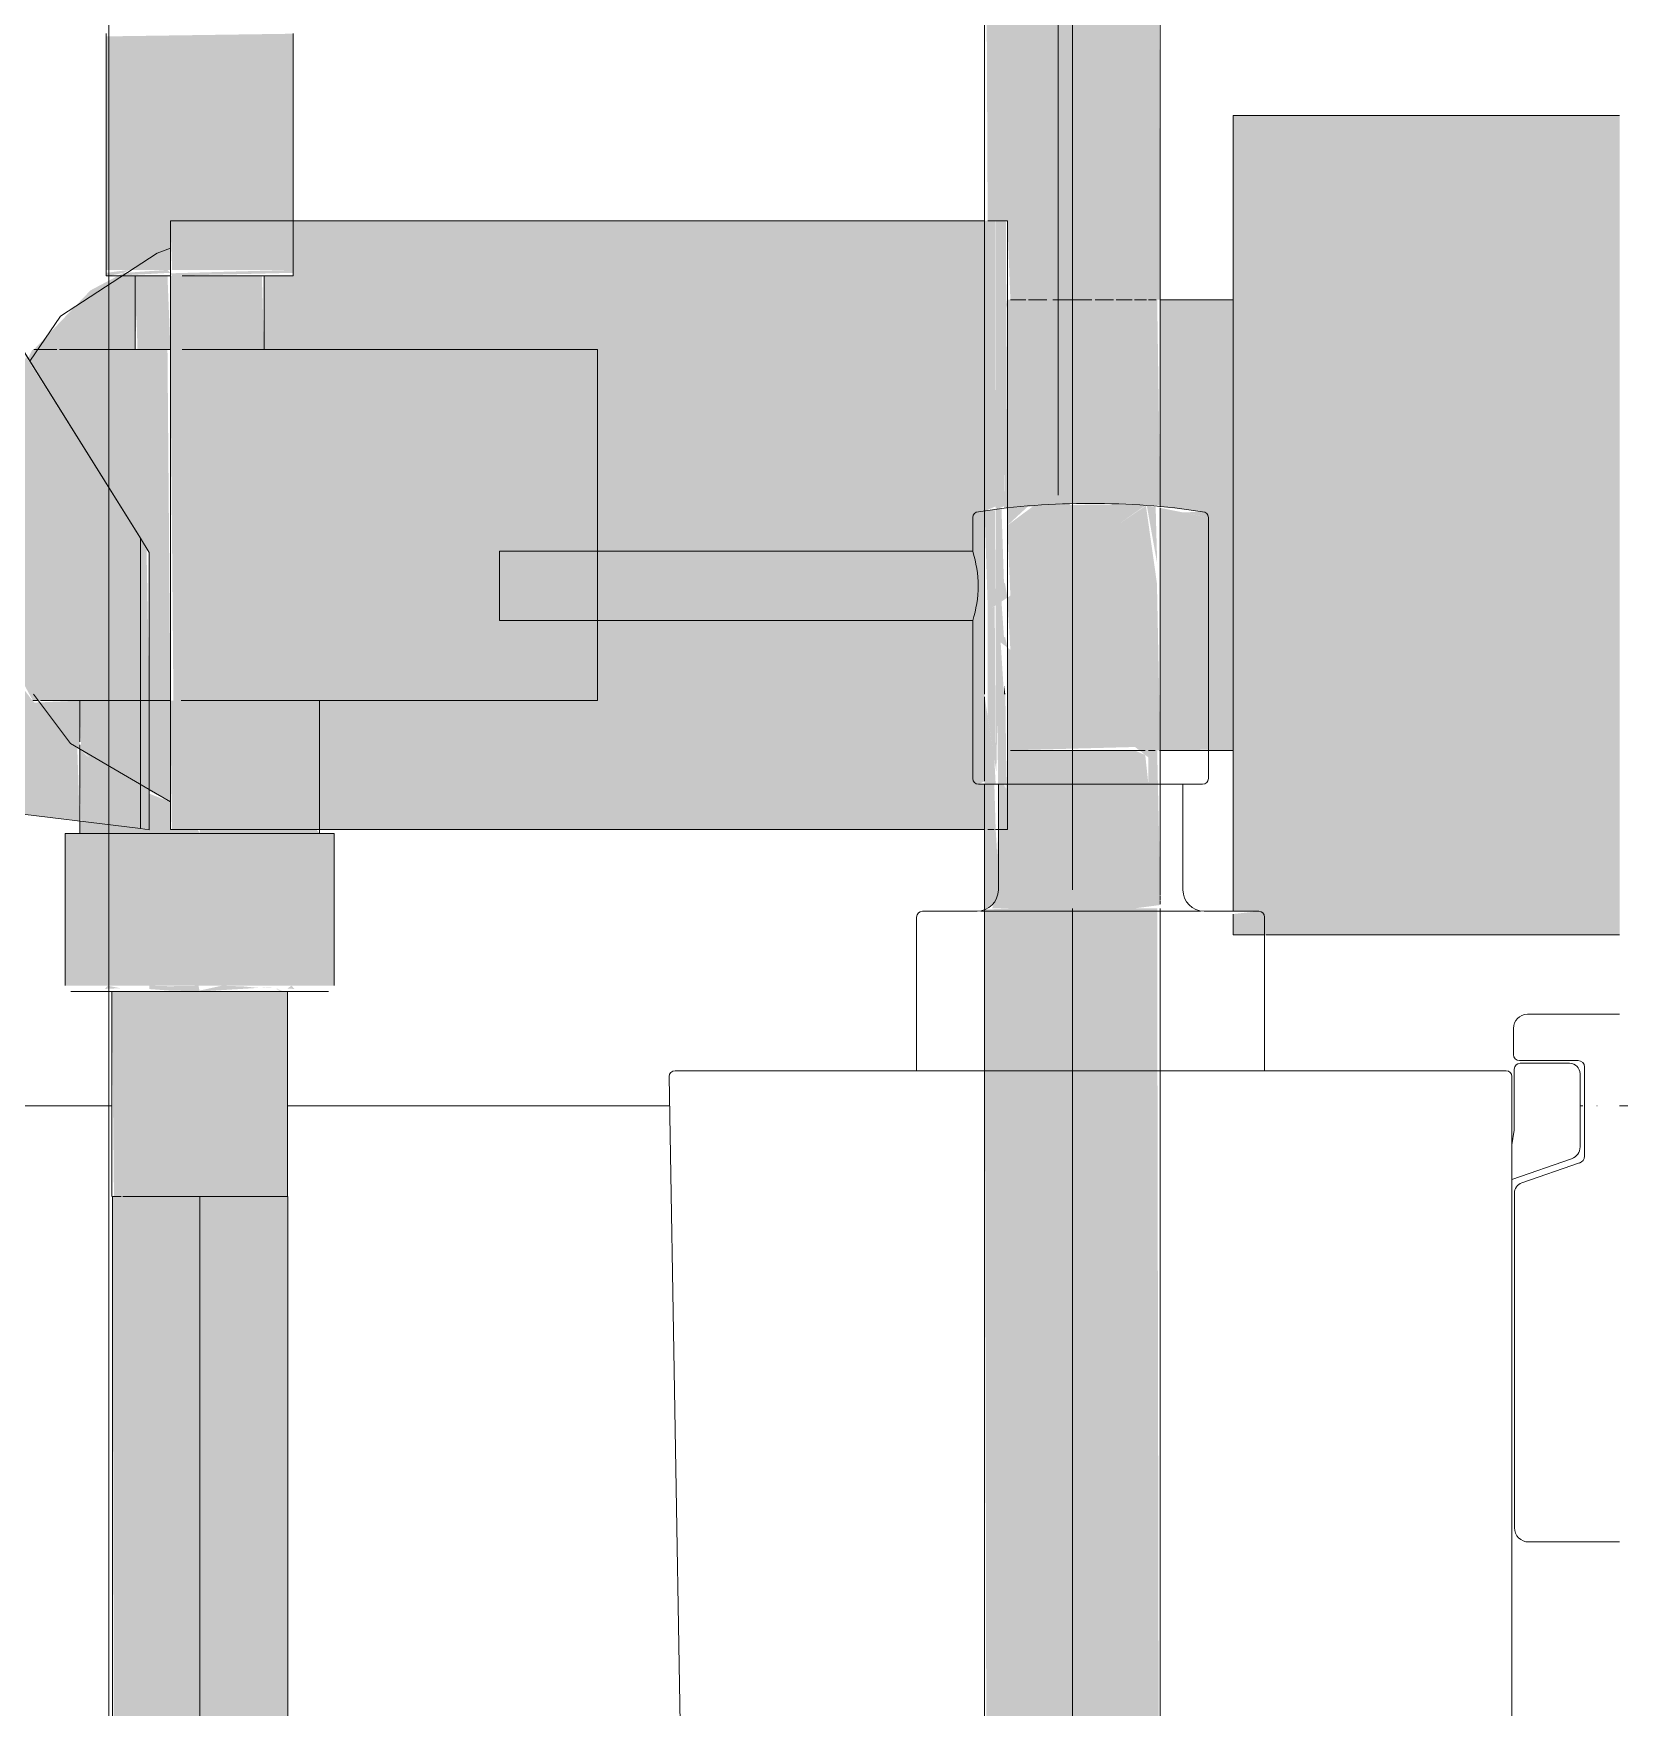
# Model space of a CAD drawing. Header units: millimetres. Extents: x 91786 to 132940, y -1987 to 10096.
# Drawn here: x 122200.8 to 122336.3, y 549 to 692 of the extents above; entities that cross this region are included whole.
import ezdxf

# ---------------------------------------------------------------- set-up
doc = ezdxf.new("R2010")
doc.units = ezdxf.units.MM
for name, color, linetype, lineweight in [('A-GENM', 7, 'Continuous', 9), ('A-WALL-PATT', 7, 'Continuous', 9), ('P-SANR-FIXT', 7, 'Continuous', 9), ('P-SANR-FIXT-IDEN', 7, 'Continuous', 9)]:
    doc.layers.add(name, color=color, linetype=linetype, lineweight=lineweight)
doc.layers.add('P-SANR-FIXT-2', color=7, linetype='Continuous', lineweight=9, transparency=0.7)

# ---------------------------------------------------------------- blocks, each defined once
blk = doc.blocks.new('TOY_Диспансер мыло - Дозатор Elegance new 11654 019001 хром-30721027-Развертка 1_66-3')
at = {"layer": 'A-GENM'}
for p, q in [((-94606.26, 650.64), (-94606.26, 647.77)), ((-94586.12, 628.35), (-94586.12, 650.64)), ((-94606.26, 647.77), (-94646.69, 647.77)), ((-94646.69, 647.77), (-94646.69, 641.84)), ((-94646.69, 641.84), (-94606.26, 641.84)), ((-94606.26, 641.84), (-94606.26, 628.35)), ((-94605.76, 627.85), (-94604.07, 627.85)), ((-94587.99, 627.85), (-94604.38, 627.85)), ((-94604.07, 627.85), (-94604.07, 618.83)), ((-94588.3, 618.83), (-94588.3, 627.85)), ((-94588.3, 627.85), (-94586.62, 627.85)), ((-94611.05, 616.51), (-94611.05, 603.38)), ((-94605.89, 617.01), (-94610.55, 617.01)), ((-94586.81, 617.01), (-94605.56, 617.01)), ((-94581.82, 617.01), (-94586.48, 617.01)), ((-94581.32, 603.38), (-94581.32, 616.51)), ((-94551, 608.2), (-94558.87, 608.2)), ((-94560.06, 607), (-94560.06, 604.75)), ((-94559.56, 604.25), (-94554.54, 604.25)), ((-94555.27, 604.02), (-94559.49, 604.02)), ((-94553.99, 603.7), (-94553.99, 596.09)), ((-94632.19, 602.88), (-94630, 472.95)), ((-94611.05, 603.38), (-94631.69, 603.38)), ((-94581.32, 603.38), (-94611.05, 603.38)), ((-94560.69, 603.38), (-94581.32, 603.38)), ((-94560.19, 597.05), (-94560.19, 602.88)), ((-94559.99, 603.52), (-94559.99, 598.31)), ((-94554.37, 596.88), (-94554.37, 603.12)), ((-94559.99, 598.31), (-94560.19, 597.05)), ((-94560.19, 597.05), (-94560.19, 594.1)), ((-94560.19, 594.1), (-94555.1, 595.85)), ((-94554.41, 595.5), (-94559.34, 593.8)), ((-94560.19, 472.95), (-94560.19, 594.1)), ((-94559.98, 592.91), (-94559.98, 564.33)), ((-94558.77, 563.12), (-94551, 563.12))]:
    blk.add_line(p, q, dxfattribs=at)
for centre, radius, start, end in [((-94605.76, 650.64), 0.5, 90, 180), ((-94596.77, 594.32), 57.52, 89.4227, 98.9904), ((-94595.61, 594.32), 57.52, 81.0096, 90.5773), ((-94586.62, 650.64), 0.5, 0, 90), ((-94615.65, 644.8), 9.85, 342.4904, 17.5096), ((-94605.76, 628.35), 0.5, 180, 270), ((-94586.62, 628.35), 0.5, 270, 0), ((-94605.89, 618.83), 1.82, 270, 0), ((-94586.48, 618.83), 1.82, 180, 270), ((-94610.55, 616.51), 0.5, 90, 180), ((-94581.82, 616.51), 0.5, 0, 90), ((-94558.87, 607), 1.2, 90, 180), ((-94559.56, 604.75), 0.5, 180, 270), ((-94559.49, 603.52), 0.5, 90, 180), ((-94555.27, 603.12), 0.9, 0, 90), ((-94554.54, 603.7), 0.552, 0, 90), ((-94631.69, 602.88), 0.5, 90, 180), ((-94560.69, 602.88), 0.5, 0, 90), ((-94555.45, 596.88), 1.08, 289, 0), ((-94554.62, 596.09), 0.631, 289, 0), ((-94559.04, 592.91), 0.941, 109, 180), ((-94558.77, 564.33), 1.21, 180, 270)]:
    blk.add_arc(centre, radius, start, end, dxfattribs=at)
blk = doc.blocks.new('Смеситель для ванны с душевым гарнитуром - Смеситель для ванны с душевым гарнитуром-30756537-Развертка 1_66-3')
at = {"layer": 'P-SANR-FIXT-2'}
h = blk.add_hatch(color=256, dxfattribs=at)
h.paths.add_polyline_path([(-94597.74, 428.91), (-94597.74, 472.45), (-94604.87, 472.45), (-94598.37, 432.84)])
h.paths.add_polyline_path([(-94605.24, 617.15), (-94604.43, 617.78), (-94604.14, 618.36), (-94604.07, 620.3), (-94604.3, 624), (-94605.24, 624), (-94605.24, 617.25)])
h.paths.add_polyline_path([(-94599.41, 669.25), (-94597.74, 669.25), (-94597.75, 730.75), (-94605.24, 730.75), (-94604.98, 676), (-94603.3, 676), (-94603.04, 669.25), (-94599.68, 669.25)])
h = blk.add_hatch(color=256, dxfattribs=at)
h.paths.add_polyline_path([(-94590.24, 400), (-94590.5, 472.45), (-94597.74, 472.45), (-94597.74, 428.91), (-94593.1, 400), (-94590.43, 400)])
h.paths.add_polyline_path([(-94594.24, 669.25), (-94590.24, 669.25), (-94590.5, 730.75), (-94597.74, 730.75), (-94597.74, 669.25), (-94595.8, 669.25)])
for points in [[(-94664.3, 691.5), (-94664.3, 691.98), (-94680.3, 691.75), (-94680.3, 691.5)], [(-94679.92, 671.8), (-94678.31, 671.8), (-94674.8, 673.65), (-94674.67, 676), (-94664.3, 676), (-94664.3, 691.5), (-94680.3, 691.5), (-94680.3, 671.8)], [(-94581.32, 615), (-94554.68, 615), (-94554.68, 685), (-94584, 685), (-94584, 617.01), (-94581.82, 617.01), (-94581.32, 616.51)], [(-94551, 615), (-94551, 685), (-94554.68, 685), (-94554.68, 615)], [(-94673.8, 671.8), (-94664.3, 671.8), (-94664.3, 676), (-94674.8, 676), (-94674.65, 671.8), (-94674.04, 671.8)], [(-94677.98, 671.8), (-94674.8, 671.8), (-94674.8, 673.65), (-94678.31, 671.8)], [(-94681.63, 665), (-94677.8, 665), (-94677.61, 671.3), (-94679.23, 671.32), (-94681.63, 670.05), (-94686.46, 665), (-94682.71, 665)], [(-94679.92, 671.32), (-94678.79, 671.55), (-94678.31, 671.8), (-94680.3, 671.55), (-94680.3, 671.32)], [(-94679.23, 671.32), (-94674.8, 671.55), (-94675.05, 671.8), (-94678.81, 671.54), (-94679.14, 671.36)], [(-94677.35, 665), (-94674.8, 665), (-94675.05, 671.3), (-94677.8, 671.3), (-94677.61, 665)], [(-94674.04, 671.32), (-94664.3, 671.55), (-94664.3, 671.8), (-94674.8, 671.51), (-94674.65, 671.32), (-94674.06, 671.32)], [(-94674.8, 665), (-94672.3, 665), (-94672.3, 671.3), (-94674.8, 671.3), (-94674.8, 666.06)], [(-94672.3, 665), (-94666.8, 665), (-94666.99, 671.3), (-94672.3, 671.3), (-94672.3, 666.06)], [(-94603.3, 651.43), (-94597.74, 651.8), (-94592.44, 651.73), (-94590.24, 651.69), (-94590.5, 669.25), (-94603.3, 669.25), (-94603.3, 651.62)], [(-94586.12, 630.75), (-94584, 630.75), (-94584, 669.25), (-94590.24, 669.25), (-94590.24, 651.56), (-94586.62, 651.14), (-94586.12, 650.55), (-94586.12, 630.82)], [(-94605.76, 627.85), (-94605.24, 628.12), (-94605.24, 651.2), (-94605.76, 651.14), (-94606.26, 650.64), (-94606.26, 647.77), (-94638.3, 647.77), (-94638.3, 641.84), (-94606.26, 641.84), (-94606.26, 628.35)], [(-94588.3, 630.75), (-94586.12, 630.82), (-94586.12, 650.64), (-94590.24, 651.47), (-94590.24, 630.75), (-94588.68, 630.75)], [(-94586.12, 650.64), (-94586.62, 651.14), (-94588.3, 651.08), (-94586.94, 650.81)], [(-94646.69, 641.84), (-94638.3, 641.84), (-94638.3, 647.77), (-94646.69, 647.77)], [(-94604.3, 629.31), (-94604.38, 643.08), (-94604.98, 642.68), (-94604.98, 633.69), (-94604.41, 629.99)], [(-94604.24, 628.89), (-94604.04, 640.11), (-94603.59, 639.76), (-94603.31, 639.54), (-94603.3, 639.54), (-94603.48, 640.41), (-94603.59, 640.44), (-94603.8, 643.47), (-94604.3, 643.14), (-94604.3, 629.31)], [(-94603.59, 635.55), (-94603.47, 635.55), (-94603.59, 636.39)], [(-94682.55, 630.89), (-94682.55, 635), (-94686.42, 634.83), (-94682.76, 631.1)], [(-94667.33, 624), (-94662.05, 624), (-94662.05, 635), (-94672.3, 635), (-94672.3, 624)], [(-94682.55, 623.65), (-94672.3, 623.65), (-94672.46, 624), (-94674.8, 624), (-94674.8, 626.35), (-94676.6, 627.05), (-94676.82, 624), (-94682.55, 624.7), (-94682.55, 624)], [(-94672.3, 610.65), (-94672.3, 623.65), (-94683.8, 623.65), (-94683.8, 610.65), (-94673.99, 610.65)], [(-94663.42, 623.65), (-94662.05, 623.65), (-94662.34, 624), (-94672.3, 624), (-94672.3, 623.65), (-94666.55, 623.65)], [(-94669.92, 610.65), (-94660.8, 610.65), (-94660.8, 623.65), (-94672.3, 623.65), (-94672.3, 610.65), (-94670.39, 610.65)], [(-94601.49, 472.95), (-94597.74, 472.95), (-94597.74, 603.38), (-94601.49, 603.38), (-94601.49, 615.21), (-94603.04, 616.12), (-94603.04, 617.25), (-94605.24, 617.15), (-94604.95, 472.95), (-94601.56, 472.95)], [(-94584, 615), (-94581.32, 615), (-94581.32, 616.51), (-94581.82, 617.01), (-94584, 616.77), (-94584, 615.85)], [(-94672.3, 592.65), (-94672.3, 610.15), (-94679.8, 610.15), (-94679.62, 592.65), (-94672.8, 592.65)], [(-94672.3, 592.65), (-94664.8, 592.65), (-94664.8, 610.15), (-94672.3, 610.15), (-94672.3, 605.04)]]:
    blk.add_hatch(color=256, dxfattribs=at).paths.add_polyline_path(points)
h = blk.add_hatch(color=256, dxfattribs=at)
h.paths.add_polyline_path([(-94660.79, 624), (-94605.24, 624), (-94605.24, 627.85), (-94605.76, 627.85), (-94606.26, 628.35), (-94606.26, 641.84), (-94638.3, 641.84), (-94638.3, 635), (-94662.05, 635), (-94662.05, 624)])
h.paths.add_polyline_path([(-94638.3, 647.77), (-94606.26, 647.77), (-94606.09, 650.81), (-94605.76, 651.14), (-94605.24, 651.2), (-94605.24, 676), (-94664.3, 676), (-94664.3, 671.32), (-94666.8, 671.3), (-94666.8, 665), (-94638.3, 665)])
h = blk.add_hatch(color=256, dxfattribs=at)
h.paths.add_polyline_path([(-94605.24, 624), (-94604.3, 624), (-94604.41, 627.85), (-94605.24, 627.85), (-94605.24, 627.34)])
h.paths.add_polyline_path([(-94605.24, 651.2), (-94604.3, 651.59), (-94604.33, 676), (-94605.24, 676), (-94605.24, 651.56)])
h = blk.add_hatch(color=256, dxfattribs=at)
h.paths.add_polyline_path([(-94604.24, 624), (-94604.07, 624), (-94604.3, 624)])
h.paths.add_polyline_path([(-94604.3, 651.31), (-94603.59, 651.61), (-94603.32, 651.42), (-94603.3, 651.69), (-94603.43, 676), (-94604.3, 676), (-94604.3, 651.59)])
h.paths.add_polyline_path([(-94603.32, 651.85), (-94603.33, 651.85), (-94603.32, 654.98)])
h.paths.add_polyline_path([(-94603.52, 651.85), (-94603.59, 651.85), (-94603.53, 654.98)])
h.paths.add_polyline_path([(-94603.33, 668.6), (-94603.42, 668.61), (-94603.33, 669.25)])
h = blk.add_hatch(color=256, dxfattribs=at)
h.paths.add_polyline_path([(-94682.55, 624.7), (-94682.76, 631.1), (-94686.58, 635), (-94705.86, 635), (-94705.86, 627.57), (-94683.14, 624.78)])
h.paths.add_polyline_path([(-94687.91, 665), (-94687.42, 665), (-94693.05, 674), (-94705.86, 672.43), (-94705.86, 665), (-94696.87, 665)])
h = blk.add_hatch(color=256, dxfattribs=at)
h.paths.add_polyline_path([(-94709.11, 635), (-94705.86, 635), (-94705.86, 665), (-94708.32, 665), (-94712.01, 635), (-94709.79, 635)])
h.paths.add_polyline_path([(-94705.86, 635), (-94686.58, 635), (-94687.31, 635.96), (-94690.16, 641.53), (-94690.86, 643.82), (-94691.33, 646.36), (-94691.57, 651.13), (-94690.63, 657.11), (-94689.82, 659.32), (-94687.13, 664.53), (-94687.42, 665), (-94705.86, 665), (-94705.86, 635.55)])
h.paths.add_polyline_path([(-94676.6, 635), (-94674.8, 635), (-94675.05, 665), (-94686.61, 664.97), (-94686.96, 664.26), (-94676.6, 647.67), (-94676.6, 635.55)])
h = blk.add_hatch(color=256, dxfattribs=at)
h.paths.add_polyline_path([(-94705.86, 635), (-94705.86, 635), (-94705.86, 635.55)])
h.paths.add_polyline_path([(-94667.18, 635), (-94638.3, 635), (-94638.3, 641.84), (-94646.69, 641.84), (-94646.69, 647.77), (-94638.3, 647.77), (-94638.3, 665), (-94674.8, 665), (-94674.54, 635), (-94672.3, 635)])
h.paths.add_polyline_path([(-94676.6, 635), (-94676.84, 648.06), (-94687.13, 664.36), (-94690.58, 657.14), (-94691.65, 649.67), (-94690.09, 641.53), (-94686.55, 635), (-94677.35, 635)])
h = blk.add_hatch(color=256, dxfattribs=at)
h.paths.add_polyline_path([(-94603.59, 651.39), (-94603.52, 651.69), (-94603.59, 651.61)])
h.paths.add_polyline_path([(-94603.59, 651.85), (-94603.52, 651.85), (-94603.59, 654.98)])
h = blk.add_hatch(color=256, dxfattribs=at)
h.paths.add_polyline_path([(-94605.24, 627.85), (-94604.3, 627.9), (-94604.41, 629.99), (-94605.24, 635.33), (-94605.24, 628.12)])
h.paths.add_polyline_path([(-94604.98, 642.68), (-94604.3, 643.14), (-94604.37, 651.3), (-94605.24, 651.2), (-94604.98, 643.1)])
h = blk.add_hatch(color=256, dxfattribs=at)
h.paths.add_polyline_path([(-94603.33, 624), (-94603.47, 635.55), (-94603.59, 635.55), (-94603.87, 639.98), (-94604.24, 640.27), (-94604.04, 624), (-94603.59, 624), (-94603.33, 624)])
h.paths.add_polyline_path([(-94603.45, 627.49), (-94603.59, 627.85), (-94603.45, 627.85)])
h.paths.add_polyline_path([(-94603.3, 627.85), (-94603.32, 627.85), (-94603.3, 630.75)])
h.paths.add_polyline_path([(-94604.3, 643.14), (-94603.3, 643.8), (-94603.5, 645.02), (-94603.59, 645.09), (-94603.8, 651.37), (-94604.3, 651.31), (-94604.3, 643.78)])
h = blk.add_hatch(color=256, dxfattribs=at)
h.paths.add_polyline_path([(-94591.39, 651.69), (-94590.5, 646.7), (-94590.63, 651.54), (-94591.25, 651.67)])
h.paths.add_polyline_path([(-94603.3, 630.75), (-94592.39, 631.04), (-94593.99, 632.4), (-94593.94, 650), (-94591.46, 651.7), (-94600.01, 651.73), (-94600.99, 651.69), (-94603.3, 649.97), (-94603.04, 643.97), (-94601.49, 645), (-94601.49, 638.13), (-94603.3, 639.54), (-94603.3, 631.41)])
h = blk.add_hatch(color=256, dxfattribs=at)
h.paths.add_polyline_path([(-94590.3, 630.75), (-94590.24, 630.96), (-94590.52, 645.02), (-94591.46, 651.65), (-94593.99, 649.97), (-94593.99, 632.28), (-94592.02, 630.75), (-94590.5, 630.75)])
h.paths.add_polyline_path([(-94601.49, 638.13), (-94601.49, 645), (-94603.3, 643.8), (-94603.04, 639.34), (-94601.82, 638.38)])
h = blk.add_hatch(color=256, dxfattribs=at)
h.paths.add_polyline_path([(-94603.3, 649.97), (-94601.49, 651.64), (-94603.3, 651.43), (-94603.3, 650)])
h.paths.add_polyline_path([(-94590.24, 651.47), (-94590.5, 651.59), (-94590.29, 651.47)])
h = blk.add_hatch(color=256, dxfattribs=at)
h.paths.add_polyline_path([(-94672.3, 624), (-94672.3, 635), (-94674.8, 635), (-94674.67, 624), (-94672.46, 624)])
h.paths.add_polyline_path([(-94676.6, 627.3), (-94676.6, 635), (-94682.55, 635), (-94682.42, 630.76), (-94681.18, 629.71), (-94677, 627.51)])
h = blk.add_hatch(color=256, dxfattribs=at)
h.paths.add_polyline_path([(-94676.6, 623.97), (-94676.6, 627.3), (-94681.98, 630.31), (-94682.55, 630.87), (-94682.42, 624.69), (-94676.82, 624)])
h.paths.add_polyline_path([(-94674.8, 626.35), (-94674.8, 635), (-94676.6, 635), (-94676.6, 627.3), (-94676.13, 627.05)])
h = blk.add_hatch(color=256, dxfattribs=at)
h.paths.add_polyline_path([(-94597.74, 472.45), (-94597.74, 472.95), (-94604.95, 472.95), (-94604.67, 472.45), (-94598.49, 472.45)])
h.paths.add_polyline_path([(-94597.74, 603.38), (-94597.74, 630.75), (-94603.3, 630.75), (-94603.43, 624), (-94604.07, 624), (-94604.32, 617.92), (-94604.61, 617.25), (-94603.04, 617.25), (-94603.04, 616.12), (-94601.49, 615), (-94601.49, 603.38), (-94599.12, 603.38)])
h = blk.add_hatch(color=256, dxfattribs=at)
h.paths.add_polyline_path([(-94590.39, 472.95), (-94590.24, 472.95), (-94590.5, 617.25), (-94592.44, 617.25), (-94592.44, 609.9), (-94593.99, 610.81), (-94593.99, 603.38), (-94597.74, 603.38), (-94597.74, 472.95), (-94590.5, 472.95)])
h.paths.add_polyline_path([(-94590.31, 618.83), (-94590.24, 618.83), (-94590.5, 630.75), (-94592.02, 630.75), (-94591.25, 630.15), (-94591.25, 627.85), (-94590.5, 627.85), (-94590.5, 618.83)])
h = blk.add_hatch(color=256, dxfattribs=at)
h.paths.add_polyline_path([(-94590.39, 472.45), (-94590.24, 472.73), (-94590.5, 472.95), (-94597.74, 472.67), (-94597.74, 472.45), (-94590.5, 472.45)])
h.paths.add_polyline_path([(-94596.36, 603.38), (-94593.99, 603.38), (-94593.99, 610.81), (-94592.44, 609.9), (-94592.44, 617.25), (-94590.24, 617.54), (-94590.5, 627.85), (-94591.25, 627.85), (-94591.52, 630.36), (-94592.44, 630.75), (-94597.74, 630.75), (-94597.74, 603.38)])
h = blk.add_hatch(color=256, dxfattribs=at)
h.paths.add_polyline_path([(-94672.3, 610.15), (-94672.4, 610.64), (-94674.88, 610.6), (-94676.61, 610.65), (-94676.61, 610.36), (-94674.88, 610.23), (-94673.99, 610.21)])
h.paths.add_polyline_path([(-94679.09, 610.43), (-94680.16, 610.65), (-94680.39, 610.37), (-94679.35, 610.42)])
h = blk.add_hatch(color=256, dxfattribs=at)
h.paths.add_polyline_path([(-94672.3, 610.15), (-94667.28, 610.46), (-94668.55, 610.58), (-94670.39, 610.65), (-94672.3, 610.23)])
h.paths.add_polyline_path([(-94665.51, 610.43), (-94667.08, 610.51), (-94666.55, 610.45), (-94665.81, 610.44)])
h.paths.add_polyline_path([(-94665.25, 610.22), (-94665.82, 610.4), (-94665.51, 610.23)])
h.paths.add_polyline_path([(-94664.21, 610.37), (-94664.45, 610.65), (-94664.8, 610.4)])
h = blk.add_hatch(color=256, dxfattribs=at)
h.paths.add_polyline_path([(-94674.72, 400), (-94668.99, 400), (-94669.23, 487.96), (-94675.72, 491.81), (-94679.74, 493.12), (-94679.62, 400), (-94675.21, 400)])
h.paths.add_polyline_path([(-94668.99, 508.41), (-94668.99, 508.43), (-94669.42, 508.45)])
h.paths.add_polyline_path([(-94668.99, 508.67), (-94668.99, 508.72), (-94669.2, 508.7)])
h.paths.add_polyline_path([(-94672.78, 529.19), (-94671.98, 529.19), (-94672.38, 529.36)])
h.paths.add_polyline_path([(-94676.15, 531.73), (-94674.81, 531.73), (-94676.39, 532.36), (-94679.74, 532.91), (-94679.62, 532.6), (-94676.47, 531.98), (-94675.78, 531.75)])
h.paths.add_polyline_path([(-94668.99, 509.19), (-94669.26, 527.03), (-94669.44, 527.19), (-94670.12, 527.67), (-94673.98, 529.99), (-94674.2, 530.36), (-94676.51, 530.97), (-94675.89, 530.91), (-94676.67, 531.35), (-94676.67, 531.59), (-94676.76, 531.8), (-94679.13, 532.37), (-94679.74, 532.52), (-94679.62, 509.94), (-94669.42, 509.22)])
h.paths.add_polyline_path([(-94668.99, 529.28), (-94669.25, 529.43), (-94669.62, 529.94), (-94670.85, 530.61), (-94671.86, 530.73), (-94671.25, 530.3), (-94669.16, 529.36)])
h.paths.add_polyline_path([(-94677.75, 532.77), (-94679.74, 533.25), (-94679.62, 533.13), (-94677.89, 532.79)])
h.paths.add_polyline_path([(-94677.04, 532.79), (-94677.04, 533.09), (-94677.09, 532.81)])
h.paths.add_polyline_path([(-94668.99, 540.1), (-94668.99, 592.65), (-94679.74, 592.65), (-94679.62, 541.13), (-94669.27, 540.13)])
h = blk.add_hatch(color=256, dxfattribs=at)
h.paths.add_polyline_path([(-94664.78, 400), (-94664.92, 485.22), (-94668.99, 487.61), (-94668.99, 400), (-94665.03, 400)])
h.paths.add_polyline_path([(-94667.42, 508.29), (-94666.93, 508.61), (-94668.08, 508.7), (-94667.63, 508.44)])
h.paths.add_polyline_path([(-94664.78, 508.05), (-94664.89, 508.08), (-94664.89, 508.06)])
h.paths.add_polyline_path([(-94664.78, 508.52), (-94664.89, 508.59), (-94664.89, 508.55)])
h.paths.add_polyline_path([(-94664.78, 508.77), (-94665.01, 524.13), (-94665.84, 524.58), (-94666.27, 525.02), (-94666.82, 525.55), (-94666.84, 525.89), (-94668.57, 526.61), (-94668.61, 526.91), (-94668.99, 526.84), (-94668.99, 509.19), (-94664.89, 508.78)])
h.paths.add_polyline_path([(-94664.78, 527.44), (-94665, 527.87), (-94665.17, 527.7), (-94664.85, 527.47)])
h.paths.add_polyline_path([(-94664.78, 539.7), (-94664.8, 592.65), (-94668.99, 592.65), (-94668.99, 540.1), (-94664.85, 539.71)])
at = {"layer": 'P-SANR-FIXT'}
for p, q in [((-94597.72, 769.25), (-94597.72, 651.8)), ((-94605.24, 730.75), (-94605.24, 651.2)), ((-94590.24, 651.56), (-94590.24, 730.75)), ((-94680.3, 692), (-94680.3, 691.98)), ((-94680.3, 691.5), (-94680.3, 692)), ((-94680.3, 691.98), (-94680.3, 691.5)), ((-94680.3, 691.5), (-94680.3, 671.8)), ((-94680.3, 671.8), (-94680.3, 691.5)), ((-94664.3, 692), (-94664.3, 691.5)), ((-94664.3, 691.98), (-94664.3, 692)), ((-94664.3, 691.5), (-94664.3, 691.98)), ((-94664.3, 691.5), (-94664.3, 676)), ((-94664.3, 676), (-94664.3, 691.5)), ((-94584, 685), (-94584, 669.25)), ((-94584, 669.25), (-94584, 685)), ((-94584, 685), (-94551, 685)), ((-94551, 685), (-94584, 685)), ((-94584, 685), (-94584, 669.25)), ((-94584, 617.01), (-94584, 685)), ((-94584, 685), (-94551, 685)), ((-94551, 685), (-94584, 685)), ((-94584, 685), (-94584, 669.25)), ((-94584, 669.25), (-94584, 685)), ((-94584, 685), (-94551, 685)), ((-94551, 685), (-94584, 685)), ((-94584, 685), (-94584, 669.25)), ((-94584, 617.01), (-94584, 685)), ((-94584, 685), (-94551, 685)), ((-94551, 685), (-94584, 685)), ((-94674.8, 676), (-94674.8, 624)), ((-94673.8, 676), (-94674.8, 676)), ((-94674.8, 676), (-94673.8, 676)), ((-94674.8, 676), (-94674.8, 624)), ((-94673.8, 676), (-94674.8, 676)), ((-94674.8, 676), (-94673.8, 676)), ((-94673.8, 676), (-94605.24, 676)), ((-94643.3, 676), (-94673.8, 676)), ((-94673.8, 676), (-94605.24, 676)), ((-94643.3, 676), (-94673.8, 676)), ((-94664.3, 676), (-94664.3, 671.8)), ((-94664.3, 671.8), (-94664.3, 676)), ((-94638.3, 676), (-94643.3, 676)), ((-94638.3, 676), (-94643.3, 676)), ((-94637.3, 676), (-94638.3, 676)), ((-94637.3, 676), (-94638.3, 676)), ((-94605.24, 676), (-94637.3, 676)), ((-94605.24, 676), (-94637.3, 676)), ((-94604.98, 676), (-94604.33, 676)), ((-94604.33, 676), (-94604.98, 676)), ((-94604.98, 676), (-94604.33, 676)), ((-94604.33, 676), (-94604.98, 676)), ((-94604.3, 676), (-94603.3, 676)), ((-94603.3, 676), (-94604.3, 676)), ((-94604.3, 676), (-94604.04, 676)), ((-94603.8, 676), (-94604.3, 676)), ((-94604.04, 676), (-94603.43, 676)), ((-94603.3, 676), (-94603.8, 676)), ((-94603.43, 676), (-94603.33, 676)), ((-94603.33, 676), (-94603.3, 676)), ((-94603.3, 651.43), (-94603.3, 676)), ((-94603.3, 651.43), (-94603.3, 676)), ((-94693.05, 674), (-94677.35, 648.88)), ((-94674.8, 669.13), (-94674.8, 673.65)), ((-94674.8, 673.65), (-94674.8, 626.35)), ((-94680.3, 671.8), (-94680.3, 671.32)), ((-94680.3, 671.3), (-94680.3, 671.8)), ((-94680.3, 671.32), (-94680.3, 671.3)), ((-94680.3, 671.3), (-94679.26, 671.3)), ((-94679.26, 671.3), (-94674.8, 671.3)), ((-94677.8, 671.3), (-94677.8, 665)), ((-94677.61, 671.3), (-94677.8, 671.3)), ((-94677.8, 671.3), (-94677.61, 671.3)), ((-94675.05, 671.3), (-94677.61, 671.3)), ((-94677.61, 671.3), (-94675.05, 671.3)), ((-94673.8, 671.3), (-94664.3, 671.3)), ((-94672.3, 671.3), (-94673.72, 671.3)), ((-94673.72, 671.3), (-94672.3, 671.3)), ((-94666.99, 671.3), (-94672.3, 671.3)), ((-94672.3, 671.3), (-94666.99, 671.3)), ((-94666.8, 671.3), (-94666.99, 671.3)), ((-94666.99, 671.3), (-94666.8, 671.3)), ((-94666.8, 665), (-94666.8, 671.3)), ((-94664.3, 671.8), (-94664.3, 671.67)), ((-94664.3, 671.32), (-94664.3, 671.8)), ((-94664.3, 671.67), (-94664.3, 671.45)), ((-94664.3, 671.45), (-94664.3, 671.3)), ((-94664.3, 671.3), (-94664.3, 671.32)), ((-94674.8, 626.35), (-94674.8, 669.13)), ((-94603.3, 651.44), (-94603.3, 669.25)), ((-94603.3, 669.25), (-94603.3, 651.44)), ((-94603.3, 651.44), (-94603.3, 669.25)), ((-94603.3, 669.25), (-94603.3, 651.44)), ((-94601.71, 669.25), (-94603.04, 669.25)), ((-94601.71, 669.25), (-94603.04, 669.25)), ((-94599.93, 669.25), (-94601.49, 669.25)), ((-94599.93, 669.25), (-94601.49, 669.25)), ((-94596.07, 669.25), (-94599.41, 669.25)), ((-94596.07, 669.25), (-94599.41, 669.25)), ((-94594.24, 669.25), (-94595.8, 669.25)), ((-94594.24, 669.25), (-94595.8, 669.25)), ((-94592.65, 669.25), (-94593.99, 669.25)), ((-94592.65, 669.25), (-94593.99, 669.25)), ((-94591.41, 669.25), (-94592.44, 669.25)), ((-94591.41, 669.25), (-94592.44, 669.25)), ((-94590.6, 669.25), (-94591.25, 669.25)), ((-94590.6, 669.25), (-94591.25, 669.25)), ((-94584, 669.25), (-94590.28, 669.25)), ((-94584, 669.25), (-94590.28, 669.25)), ((-94584, 630.75), (-94584, 669.25)), ((-94584, 669.25), (-94584, 631.41)), ((-94584, 650), (-94584, 669.25)), ((-94584, 669.25), (-94584, 630.75)), ((-94584, 669.25), (-94584, 630.75)), ((-94584, 630.75), (-94584, 669.25)), ((-94584, 669.25), (-94584, 630.75)), ((-94584, 669.25), (-94584, 630.75)), ((-94584, 630.75), (-94584, 669.25)), ((-94584, 669.25), (-94584, 630.75)), ((-94677.35, 648.88), (-94687.08, 664.45)), ((-94686.46, 665), (-94684.51, 665)), ((-94684.51, 665), (-94686.46, 665)), ((-94684.28, 665), (-94674.8, 665)), ((-94677.8, 665), (-94684.28, 665)), ((-94677.8, 665), (-94675.05, 665)), ((-94676.19, 665), (-94677.8, 665)), ((-94675.05, 665), (-94677.61, 665)), ((-94675.05, 665), (-94676.19, 665)), ((-94673.8, 665), (-94638.3, 665)), ((-94673.72, 665), (-94672.3, 665)), ((-94672.3, 665), (-94673.72, 665)), ((-94666.99, 665), (-94673.72, 665)), ((-94672.3, 665), (-94666.8, 665)), ((-94666.8, 665), (-94672.3, 665)), ((-94638.3, 665), (-94666.8, 665)), ((-94638.3, 647.77), (-94638.3, 665)), ((-94638.3, 647.77), (-94638.3, 665)), ((-94605.24, 651.2), (-94605.24, 635.55)), ((-94603.3, 650), (-94603.3, 651.44)), ((-94603.3, 651.44), (-94603.3, 650)), ((-94603.3, 650), (-94603.3, 651.44)), ((-94603.3, 651.44), (-94603.3, 650)), ((-94603.3, 643.8), (-94603.3, 651.43)), ((-94603.3, 643.8), (-94603.3, 651.43)), ((-94597.72, 651.8), (-94597.72, 618.83)), ((-94590.24, 618.42), (-94590.24, 651.47)), ((-94603.3, 645.02), (-94603.3, 649.97)), ((-94603.3, 649.97), (-94603.3, 645.02)), ((-94603.3, 645.02), (-94603.3, 649.97)), ((-94603.3, 649.97), (-94603.3, 645.02)), ((-94584, 630.75), (-94584, 650)), ((-94677.35, 628.33), (-94677.35, 648.88)), ((-94677.35, 648.88), (-94676.6, 647.67)), ((-94676.6, 647.67), (-94677.35, 648.88)), ((-94677.35, 648.88), (-94677.35, 624.07)), ((-94676.6, 647.67), (-94676.6, 628.08)), ((-94676.6, 623.97), (-94676.6, 647.67)), ((-94638.3, 641.84), (-94638.3, 647.77)), ((-94638.3, 641.84), (-94638.3, 647.77)), ((-94603.3, 643.75), (-94603.3, 644.77)), ((-94603.3, 644.77), (-94603.3, 643.75)), ((-94603.3, 643.75), (-94603.3, 644.77)), ((-94603.3, 644.77), (-94603.3, 643.75)), ((-94603.3, 639.54), (-94603.3, 643.8)), ((-94603.3, 639.54), (-94603.3, 643.8)), ((-94603.3, 639.47), (-94603.3, 643.75)), ((-94603.3, 643.75), (-94603.3, 639.47)), ((-94603.3, 639.47), (-94603.3, 643.75)), ((-94603.3, 643.75), (-94603.3, 639.47)), ((-94638.3, 635), (-94638.3, 641.84)), ((-94638.3, 635), (-94638.3, 641.84)), ((-94603.3, 635.63), (-94603.3, 639.54)), ((-94603.3, 635.63), (-94603.3, 639.54)), ((-94603.3, 635.54), (-94603.3, 639.47)), ((-94603.3, 639.47), (-94603.3, 635.54)), ((-94603.3, 635.54), (-94603.3, 639.47)), ((-94603.3, 639.47), (-94603.3, 635.54)), ((-94605.24, 635.33), (-94605.24, 628.12)), ((-94603.3, 624), (-94603.3, 635.55)), ((-94603.3, 624), (-94603.3, 635.55)), ((-94603.3, 630.75), (-94603.3, 635.45)), ((-94603.3, 635.45), (-94603.3, 630.75)), ((-94603.3, 630.75), (-94603.3, 635.45)), ((-94603.3, 635.45), (-94603.3, 630.75)), ((-94686.55, 635), (-94686.1, 635)), ((-94686.1, 635), (-94686.55, 635)), ((-94685.9, 635), (-94682.55, 635)), ((-94676.6, 635), (-94685.9, 635)), ((-94682.55, 635), (-94682.55, 631.47)), ((-94681.18, 635), (-94682.55, 635)), ((-94682.55, 635), (-94681.18, 635)), ((-94682.55, 635), (-94681.18, 635)), ((-94677.43, 635), (-94680.98, 635)), ((-94680.98, 635), (-94677.43, 635)), ((-94680.91, 635), (-94677.43, 635)), ((-94676.66, 635), (-94677.36, 635)), ((-94677.36, 635), (-94676.66, 635)), ((-94677.35, 635), (-94676.6, 635)), ((-94674.89, 635), (-94676.66, 635)), ((-94676.66, 635), (-94674.89, 635)), ((-94676.6, 635), (-94674.8, 635)), ((-94674.8, 635), (-94676.6, 635)), ((-94672.3, 635), (-94673.87, 635)), ((-94673.87, 635), (-94672.3, 635)), ((-94673.8, 635), (-94662.05, 635)), ((-94638.3, 635), (-94673.8, 635)), ((-94662.05, 635), (-94672.3, 635)), ((-94672.3, 635), (-94662.05, 635)), ((-94662.05, 624), (-94662.05, 635)), ((-94662.05, 635), (-94638.3, 635)), ((-94682.55, 631.22), (-94682.55, 630.89)), ((-94682.55, 630.89), (-94682.55, 624.7)), ((-94603.04, 630.75), (-94592.02, 630.75)), ((-94603.04, 630.75), (-94592.02, 630.75)), ((-94592.02, 630.75), (-94591.52, 630.75)), ((-94592.02, 630.75), (-94591.52, 630.75)), ((-94591.25, 630.75), (-94590.67, 630.75)), ((-94591.25, 630.75), (-94590.67, 630.75)), ((-94590.3, 630.75), (-94586.12, 630.75)), ((-94590.3, 630.75), (-94586.12, 630.75)), ((-94586.12, 630.75), (-94584, 630.75)), ((-94586.12, 630.75), (-94584, 630.75)), ((-94584, 631.41), (-94584, 630.75)), ((-94584, 630.75), (-94584, 617.01)), ((-94584, 617.01), (-94584, 630.75)), ((-94584, 630.75), (-94584, 617.01)), ((-94584, 630.75), (-94584, 617.01)), ((-94584, 617.01), (-94584, 630.75)), ((-94584, 630.75), (-94584, 617.01)), ((-94677.35, 627.87), (-94677.35, 628.17)), ((-94677.35, 624.07), (-94705.86, 627.57)), ((-94705.86, 627.57), (-94677.35, 624.07)), ((-94677.35, 624.07), (-94677.35, 627.69)), ((-94676.6, 627.63), (-94676.6, 627.3)), ((-94674.8, 626.35), (-94676.6, 627.4)), ((-94676.6, 627.3), (-94676.6, 623.97)), ((-94605.24, 627.85), (-94605.24, 617.15)), ((-94683.8, 623.65), (-94683.8, 610.65)), ((-94682.78, 623.65), (-94683.8, 623.65)), ((-94683.8, 623.65), (-94672.3, 623.65)), ((-94682.55, 624.7), (-94682.55, 623.65)), ((-94672.3, 623.65), (-94682.49, 623.65)), ((-94682.49, 623.65), (-94672.3, 623.65)), ((-94672.3, 623.65), (-94682.26, 623.65)), ((-94676.6, 623.97), (-94677.35, 624.07)), ((-94677.35, 624.07), (-94676.6, 623.97)), ((-94673.8, 624), (-94674.8, 624)), ((-94674.8, 624), (-94673.8, 624)), ((-94673.8, 624), (-94674.8, 624)), ((-94674.8, 624), (-94673.8, 624)), ((-94673.8, 624), (-94643.3, 624)), ((-94605.24, 624), (-94673.8, 624)), ((-94673.8, 624), (-94643.3, 624)), ((-94605.24, 624), (-94673.8, 624)), ((-94667.18, 623.65), (-94672.3, 623.65)), ((-94672.3, 623.65), (-94662.11, 623.65)), ((-94662.34, 623.65), (-94672.3, 623.65)), ((-94672.3, 623.65), (-94660.8, 623.65)), ((-94662.11, 623.65), (-94667.18, 623.65)), ((-94662.05, 623.65), (-94662.05, 624)), ((-94660.8, 623.65), (-94661.82, 623.65)), ((-94660.8, 610.65), (-94660.8, 623.65)), ((-94643.3, 624), (-94640.8, 624)), ((-94643.3, 624), (-94638.3, 624)), ((-94640.8, 624), (-94638.97, 624)), ((-94638.97, 624), (-94638.47, 624)), ((-94638.47, 624), (-94638.3, 624)), ((-94638.3, 624), (-94637.3, 624)), ((-94638.3, 624), (-94637.3, 624)), ((-94637.3, 624), (-94605.24, 624)), ((-94637.3, 624), (-94605.24, 624)), ((-94604.98, 624), (-94604.42, 624)), ((-94604.42, 624), (-94604.98, 624)), ((-94604.98, 624), (-94604.42, 624)), ((-94604.42, 624), (-94604.98, 624)), ((-94604.3, 624), (-94604.04, 624)), ((-94604.04, 624), (-94604.3, 624)), ((-94604.3, 624), (-94604.04, 624)), ((-94604.04, 624), (-94604.3, 624)), ((-94604.04, 624), (-94603.3, 624)), ((-94603.3, 624), (-94604.04, 624)), ((-94604.04, 624), (-94603.3, 624)), ((-94603.3, 624), (-94604.04, 624)), ((-94590.24, 617.98), (-94590.24, 618.36)), ((-94590.24, 617.6), (-94590.24, 617.92)), ((-94605.24, 617.15), (-94605.24, 474.66)), ((-94597.72, 617.25), (-94597.72, 603.38)), ((-94590.24, 472.95), (-94590.24, 617.25)), ((-94584, 616.77), (-94584, 615)), ((-94584, 615), (-94584, 616.77)), ((-94584, 616.77), (-94584, 615)), ((-94584, 615), (-94584, 616.77)), ((-94584, 616.77), (-94584, 615)), ((-94584, 615), (-94584, 616.77)), ((-94584, 616.77), (-94584, 615)), ((-94584, 615), (-94584, 616.77)), ((-94584, 615), (-94581.32, 615)), ((-94584, 615), (-94581.32, 615)), ((-94581.32, 615), (-94584, 615)), ((-94581.32, 615), (-94584, 615)), ((-94584, 615), (-94581.32, 615)), ((-94584, 615), (-94581.32, 615)), ((-94584, 615), (-94581.32, 615)), ((-94584, 615), (-94581.32, 615)), ((-94581.21, 615), (-94551, 615)), ((-94581.21, 615), (-94551, 615)), ((-94551, 615), (-94581.21, 615)), ((-94551, 615), (-94581.21, 615)), ((-94581.21, 615), (-94551, 615)), ((-94581.21, 615), (-94551, 615)), ((-94581.21, 615), (-94551, 615)), ((-94581.21, 615), (-94551, 615)), ((-94678.79, 610.15), (-94679.8, 610.15)), ((-94679.8, 610.15), (-94679.8, 592.65)), ((-94672.3, 610.15), (-94679.8, 610.15)), ((-94679.8, 610.15), (-94672.3, 610.15)), ((-94672.3, 610.15), (-94678.51, 610.15)), ((-94668.55, 610.15), (-94672.3, 610.15)), ((-94664.8, 610.15), (-94672.3, 610.15)), ((-94672.3, 610.15), (-94664.8, 610.15)), ((-94664.8, 610.15), (-94668.31, 610.15)), ((-94664.8, 592.65), (-94664.8, 610.15)), ((-94597.72, 603.38), (-94597.72, 472.95)), ((-94679.17, 592.65), (-94679.77, 592.65)), ((-94679.77, 592.65), (-94679.17, 592.65)), ((-94679.76, 592.65), (-94679.76, 541.14)), ((-94679.74, 592.65), (-94679.76, 592.65)), ((-94679.76, 592.65), (-94679.01, 592.65)), ((-94679.06, 592.65), (-94679.34, 592.65)), ((-94677.16, 592.65), (-94678.85, 592.65)), ((-94678.83, 592.65), (-94668.99, 592.65)), ((-94672.3, 592.65), (-94678.79, 592.65)), ((-94678.79, 592.65), (-94672.3, 592.65)), ((-94675.53, 592.65), (-94677.16, 592.65)), ((-94666, 592.65), (-94675.53, 592.65)), ((-94665.99, 592.65), (-94672.3, 592.65)), ((-94672.3, 592.65), (-94665.99, 592.65)), ((-94672.28, 592.65), (-94672.28, 540.42)), ((-94668.99, 592.65), (-94664.76, 592.65)), ((-94664.8, 592.65), (-94665.81, 592.65)), ((-94665.81, 592.65), (-94664.8, 592.65)), ((-94665.11, 592.65), (-94665.76, 592.65)), ((-94664.76, 592.65), (-94664.89, 592.65)), ((-94664.76, 539.7), (-94664.76, 592.65))]:
    blk.add_line(p, q, dxfattribs=at)
at = {"layer": 'P-SANR-FIXT', "flags": 128}
for points in [[(-94686.81, 664.01), (-94684.2, 667.86), (-94675.92, 673.24), (-94674.8, 673.65)], [(-94676.6, 627.4), (-94683.33, 631.33), (-94686.49, 635.54)], [(-94679.8, 610.15), (-94682.55, 610.15), (-94683.3, 610.15)], [(-94683.3, 610.15), (-94681.38, 610.15), (-94676.29, 610.15), (-94672.3, 610.15)], [(-94672.3, 610.15), (-94666.09, 610.15), (-94662.05, 610.15), (-94661.3, 610.15)], [(-94661.3, 610.15), (-94663.22, 610.15), (-94664.8, 610.15)]]:
    blk.add_lwpolyline(points, dxfattribs=at)

msp = doc.modelspace()

# ---------------------------------------------------------------- hatches: boundary and pattern name
at = {"layer": 'A-WALL-PATT'}
h = msp.add_hatch(dxfattribs=at)
h.set_pattern_fill('FP_19', color=256, style=0, pattern_type=2)
h.set_pattern_definition([(90, (122116.3, 0), (-600, 4e-14), []), (180, (122116.3, 0), (-7e-14, -600), [])])
h.paths.add_polyline_path([(122227.7, 135), (122229.92, 135), (122228.86, 137.27), (122226.38, 144), (122220.49, 144), (122220.99, 135), (122226.51, 135)])
h.paths.add_polyline_path([(122279.56, 135), (122326.3, 135), (122326.3, 150), (122280.33, 150), (122276.52, 139.16), (122274.38, 135), (122277.23, 135)])
h.paths.add_polyline_path([(122335.24, 135), (122336.3, 135), (122336.3, 235), (122294.95, 235), (122292.97, 214.77), (122290.6, 195.92), (122289.76, 190), (122326.3, 190), (122326.3, 210), (122335.24, 210), (122335.24, 135.36)])
h.paths.add_polyline_path([(122251.93, 135), (122257.29, 135.03), (122262.84, 144.33), (122264.83, 150), (122251.93, 150), (122251.93, 144), (122242.44, 144), (122245.81, 136.78), (122247.08, 135), (122250.95, 135)])
h.paths.add_polyline_path([(122274.57, 190), (122276.97, 205.98), (122279.56, 227.81), (122280.05, 235), (122224.58, 235), (122226.83, 209.61), (122228.99, 196), (122251.93, 196), (122251.93, 190), (122273.86, 190)])
h.paths.add_polyline_path([(122247.69, 400), (122248.53, 400.16), (122237.59, 460.67), (122233.21, 473.1), (122224.77, 483.7), (122222.52, 485.13), (122222.59, 400), (122245.35, 400)])
h.paths.add_polyline_path([(122139, 516.24), (122139.49, 515.96), (122139.89, 516.11)])
h.paths.add_polyline_path([(122155.22, 514.61), (122154.48, 514.43), (122154.57, 514.25), (122155.6, 514.48)])
h.paths.add_polyline_path([(122160, 514.17), (122159.66, 514.38), (122160.88, 514.25)])
h.paths.add_polyline_path([(122191.03, 511.58), (122191.3, 511.39), (122191.04, 511.58)])
h.paths.add_polyline_path([(122161.9, 545.54), (122160.04, 543.71), (122160.22, 543.12), (122160.22, 543.44), (122160.34, 544.02), (122161.57, 545.02), (122161.87, 545.26), (122161.89, 545.39)])
h.paths.add_polyline_path([(122215, 610.15), (122222.5, 610.15), (122222.52, 539.7), (122255.21, 536.27), (122255.54, 536.03), (122256.23, 536.13), (122255.11, 602.88), (122255.61, 603.38), (122276.24, 603.38), (122276.24, 616.51), (122276.74, 617.01), (122282.06, 617.25), (122282.06, 624), (122225.25, 624), (122225.25, 623.65), (122226.5, 623.65), (122226.5, 610.65), (122220.06, 610.43), (122220.02, 610.29), (122215.21, 610.16)])
h.paths.add_polyline_path([(122143.65, 400), (122207.56, 400), (122207.56, 493.12), (122197.53, 496.25), (122188.91, 497.83), (122188.83, 498.13), (122183.38, 498.57), (122183.23, 498.48), (122176.76, 499.03), (122166.79, 500.23), (122166.79, 500.42), (122165.67, 500.4), (122162.51, 500.53), (122159.77, 500.67), (122152.57, 501.09), (122152.42, 500.83), (122151.4, 500.34), (122150.56, 500.14), (122149.11, 500.4), (122146.25, 499.66), (122143.02, 499.66), (122140.51, 500.7), (122137.32, 502.48), (122132.64, 503.15), (122129.94, 503.49), (122129.95, 503.78), (122129.01, 503.95), (122125.25, 504.12), (122126.29, 503.38), (122124.08, 504.08), (122122.17, 505.23), (122120.75, 507.08), (122120.3, 508.24), (122119.92, 510.04), (122120.29, 512.57), (122121.15, 514.25), (122122.94, 516.08), (122124.4, 516.89), (122125.66, 517.17), (122127.23, 517.2), (122129.19, 517.09), (122133.01, 516.84), (122156.38, 514.65), (122157.08, 514.61), (122163.35, 513.68), (122168.54, 513.25), (122172.26, 513.21), (122175.92, 512.82), (122179.73, 512.47), (122179.97, 512.58), (122188, 511.77), (122188.13, 511.93), (122193.35, 511.39), (122193.35, 511.15), (122199.02, 510.79), (122198.24, 511.05), (122200.83, 510.84), (122204, 510.46), (122203.57, 510.34), (122204.25, 510.08), (122205.55, 510.01), (122207.56, 510.1), (122207.37, 532.98), (122207.56, 533.15), (122207.56, 533.51), (122205.72, 533.76), (122206.75, 533.63), (122207.39, 533.8), (122199.54, 536.27), (122199.34, 536.49), (122195.02, 537.29), (122183.49, 539.34), (122183.89, 539.58), (122183.26, 539.67), (122181.88, 539.59), (122174.13, 540.42), (122174.12, 540.34), (122161.07, 541.75), (122160.22, 542.33), (122159.72, 543.73), (122160.22, 544.73), (122161, 545.34), (122161.99, 545.53), (122207.56, 541.21), (122207.5, 610.15), (122211.33, 610.44), (122209.77, 610.65), (122203.5, 610.65), (122203.5, 623.65), (122204.75, 623.65), (122204.75, 624.7), (122178.46, 627.93), (122169.16, 552.19), (122165.19, 552.67), (122175.29, 635), (122169.8, 635), (122169.59, 629.5), (122169.13, 629.13), (122168.43, 629.1), (122168.43, 628.8), (122146.93, 629.08), (122146.43, 629.41), (122146.2, 629.98), (122146.2, 635), (122139, 635), (122139.25, 665), (122178.97, 665), (122179.86, 672.23), (122194.25, 674), (122199.98, 665), (122200.71, 665), (122206.24, 670.35), (122208.07, 671.32), (122207, 671.55), (122207, 691.98), (122223, 691.75), (122223, 676), (122282.06, 676), (122282.06, 730.75), (122270.3, 730.75), (122270.3, 769.25), (122278.03, 769.25), (122277.8, 786.23), (122278.05, 789.75), (122277.54, 789.75), (122277.54, 929.6), (122276.04, 929.86), (122276.04, 932.38), (122277.54, 932.38), (122277.54, 937.1), (122276.04, 937.36), (122276.04, 939.88), (122277.54, 939.88), (122277.54, 944.6), (122276.04, 944.86), (122276.04, 947.38), (122277.54, 947.38), (122277.54, 952.11), (122276.04, 952.36), (122276.04, 954.89), (122277.54, 954.89), (122277.54, 959.61), (122276.04, 959.86), (122276.04, 962.39), (122277.54, 962.39), (122277.54, 967.11), (122276.04, 967.36), (122276.04, 969.89), (122277.54, 969.89), (122277.54, 974.61), (122276.04, 974.86), (122276.04, 977.39), (122277.54, 977.39), (122277.54, 982.11), (122276.04, 982.37), (122276.04, 984.89), (122277.54, 984.89), (122277.54, 995.75), (122301.54, 995.75), (122301.34, 789.75), (122301.04, 789.75), (122301.11, 788.1), (122301.34, 785.75), (122301.34, 769.25), (122328.3, 769.25), (122328.3, 776), (122336.3, 776), (122336.3, 1800), (121516.3, 1800), (121516.3, 600), (122116.3, 600), (122116.3, 400), (122120.88, 400)])
h.paths.add_polyline_path([(122336.3, 608.2), (122333.31, 596.09), (122333.02, 604.18), (122332.62, 604.25), (122327.73, 604.25), (122327.23, 605.04), (122327.39, 607.6), (122328.43, 608.2), (122333.31, 608.2)])
h.paths.add_polyline_path([(122336.3, 400), (122336.3, 563.12), (122328.53, 563.12), (122327.32, 564.33), (122327.32, 592.91), (122328.23, 593.9), (122333.29, 595.94), (122336.3, 608.2), (122336.3, 615), (122305.98, 614.74), (122306.09, 603.38), (122326.61, 603.38), (122327.11, 602.88), (122327.31, 603.52), (122327.96, 604.02), (122332.03, 604.02), (122332.93, 603.12), (122332.88, 596.81), (122332.2, 595.85), (122327.11, 594.1), (122327.11, 472.95), (122326.61, 472.45), (122297.05, 472.45), (122297.05, 400)])
h.paths.add_polyline_path([(122178.18, 499.03), (122178.32, 499.34), (122177.13, 499.23), (122177.45, 499.11)])
h.paths.add_polyline_path([(122156.9, 501.35), (122156.9, 501.51), (122156.42, 501.46)])
h.paths.add_polyline_path([(122133.62, 503.59), (122132.11, 503.8), (122133.21, 503.63)])
h.paths.add_polyline_path([(122229.4, 507.46), (122228.54, 507.55), (122229.13, 507.48)])
h.paths.add_polyline_path([(122121.27, 507.53), (122121.03, 508.99), (122121.26, 507.57)])
h.paths.add_polyline_path([(122230.15, 507.82), (122228.54, 507.98), (122230.09, 507.82)])
h.paths.add_polyline_path([(122233.43, 508.31), (122234.11, 508.47), (122233.87, 509.09), (122236.13, 509.75), (122236.07, 512.06), (122234.98, 512), (122234.13, 510.95), (122232.79, 512.25), (122232.3, 512.91), (122233.11, 512.78), (122233.53, 513), (122233, 513.46), (122232.15, 513.76), (122232.05, 514.6), (122231.02, 515.52), (122229.56, 516.73), (122229.29, 517.19), (122229.91, 517.21), (122230.27, 517.53), (122229.01, 518.42), (122228.16, 518.89), (122225.92, 520.8), (122225.63, 520.82), (122225.36, 521.44), (122225.53, 521.66), (122225.53, 521.89), (122225.02, 522.31), (122224.39, 522.38), (122224.01, 522.72), (122223.82, 522.98), (122224.07, 523.26), (122222.52, 523.95), (122222.52, 508.77), (122229.4, 508.31), (122232.55, 508.32)])
h.paths.add_polyline_path([(122234.14, 508.13), (122232.72, 508.24), (122233.87, 508.13)])
h.paths.add_polyline_path([(122224.59, 508.18), (122223.7, 508.45), (122222.52, 508.39), (122222.52, 508.27), (122224.24, 508.18)])
h.paths.add_polyline_path([(122207.56, 509.33), (122207.34, 509.36), (122127.53, 516.21), (122128.01, 516.3), (122207.34, 509.35)])
h.paths.add_polyline_path([(122197.14, 510.46), (122196.12, 510.72), (122196.12, 510.54)])
h.paths.add_polyline_path([(122177.09, 512.3), (122174.97, 512.69), (122175.6, 512.46)])
h.paths.add_polyline_path([(122231.05, 515.14), (122231.69, 514.97), (122231.48, 514.44), (122231.11, 515.04)])
h.paths.add_polyline_path([(122231.11, 514.43), (122230.83, 515.16), (122231.06, 515.03), (122231.11, 514.44)])
h.paths.add_polyline_path([(122149.98, 514.82), (122149.98, 515.04), (122148.31, 515.2), (122148.05, 514.9), (122148.44, 514.83)])
h.paths.add_polyline_path([(122128, 516.73), (122127.82, 516.89), (122127.87, 516.74)])
h.paths.add_polyline_path([(122239.42, 518.13), (122239.09, 518.36), (122228.46, 524.6), (122223.54, 527.22), (122223.8, 526.76), (122225.56, 525.85), (122232.35, 522.24), (122239.31, 518.19)])
h.paths.add_polyline_path([(122227.86, 518.56), (122227.64, 519.17), (122227.95, 518.82)])
h.paths.add_polyline_path([(122223.31, 523.26), (122223.11, 523.64), (122223.4, 523.35)])
h.paths.add_polyline_path([(122206.94, 533.76), (122204.65, 534.01), (122202.57, 534.66), (122202.48, 534.8), (122206.82, 533.8)])
h.paths.add_polyline_path([(122203.71, 534.86), (122201.86, 535.17), (122195.86, 537.03), (122202.97, 535.08), (122203.44, 534.94)])
h.paths.add_polyline_path([(122191.54, 538.11), (122189.53, 538.66), (122186.94, 538.91), (122186.98, 538.73), (122190.42, 538.21)])
h.paths.add_polyline_path([(122161.53, 541.7), (122161.34, 542.13), (122161.26, 541.86), (122161.52, 541.71)])
h.paths.add_polyline_path([(122208.21, 610.43), (122207.94, 610.65), (122207.94, 610.48)])
h.paths.add_polyline_path([(122207.94, 610.22), (122208.5, 610.4), (122208.21, 610.23)])
h.paths.add_polyline_path([(122221.79, 610.43), (122221.46, 610.65), (122221.49, 610.49)])
h.paths.add_polyline_path([(122213.3, 610.44), (122213.3, 610.65), (122212.42, 610.6)])
h.paths.add_polyline_path([(122303.3, 617.01), (122303.3, 630.75), (122301.18, 630.75), (122301.18, 628.35), (122300.68, 627.85), (122298.99, 627.85), (122299.24, 617.92), (122299.9, 617.25), (122300.81, 617.01)])
h.paths.add_polyline_path([(122303.3, 669.25), (122303.3, 685), (122336.3, 685), (122336.3, 724), (122328.3, 724.21), (122328.3, 730.75), (122297.05, 730.75), (122297.05, 669.25)])
h = msp.add_hatch(dxfattribs=at)
h.set_pattern_fill('FP_18', color=256, style=0, pattern_type=2)
h.set_pattern_definition([(90, (122571.8, 0), (-600, 4e-14), []), (180, (122571.8, 0), (-7e-14, -600), [])])
h.paths.add_polyline_path([(122347.3, 0), (122566.3, 0), (122566.3, 500), (122467.3, 500), (122467.3, 1700), (122566.3, 1700), (122566.3, 1800), (122336.3, 1800), (122336.3, 0)])

# ---------------------------------------------------------------- linework, layer by layer
at = {"layer": 'P-SANR-FIXT-IDEN'}
for p, q in [((122207.23, 545.54), (122207.23, 885.57)), ((122288.33, 652.55), (122288.33, 787.51))]:
    msp.add_line(p, q, dxfattribs=at)

# ---------------------------------------------------------------- block references
at = {"layer": 'P-SANR-FIXT'}
for name in ['Смеситель для ванны с душевым гарнитуром - Смеситель для ванны с душевым гарнитуром-30756537-Развертка 1_66-3', 'TOY_Диспансер мыло - Дозатор Elegance new 11654 019001 хром-30721027-Развертка 1_66-3']:
    msp.add_blockref(name, (216887.3, 0), dxfattribs=at)

doc.saveas('drawing.dxf')
